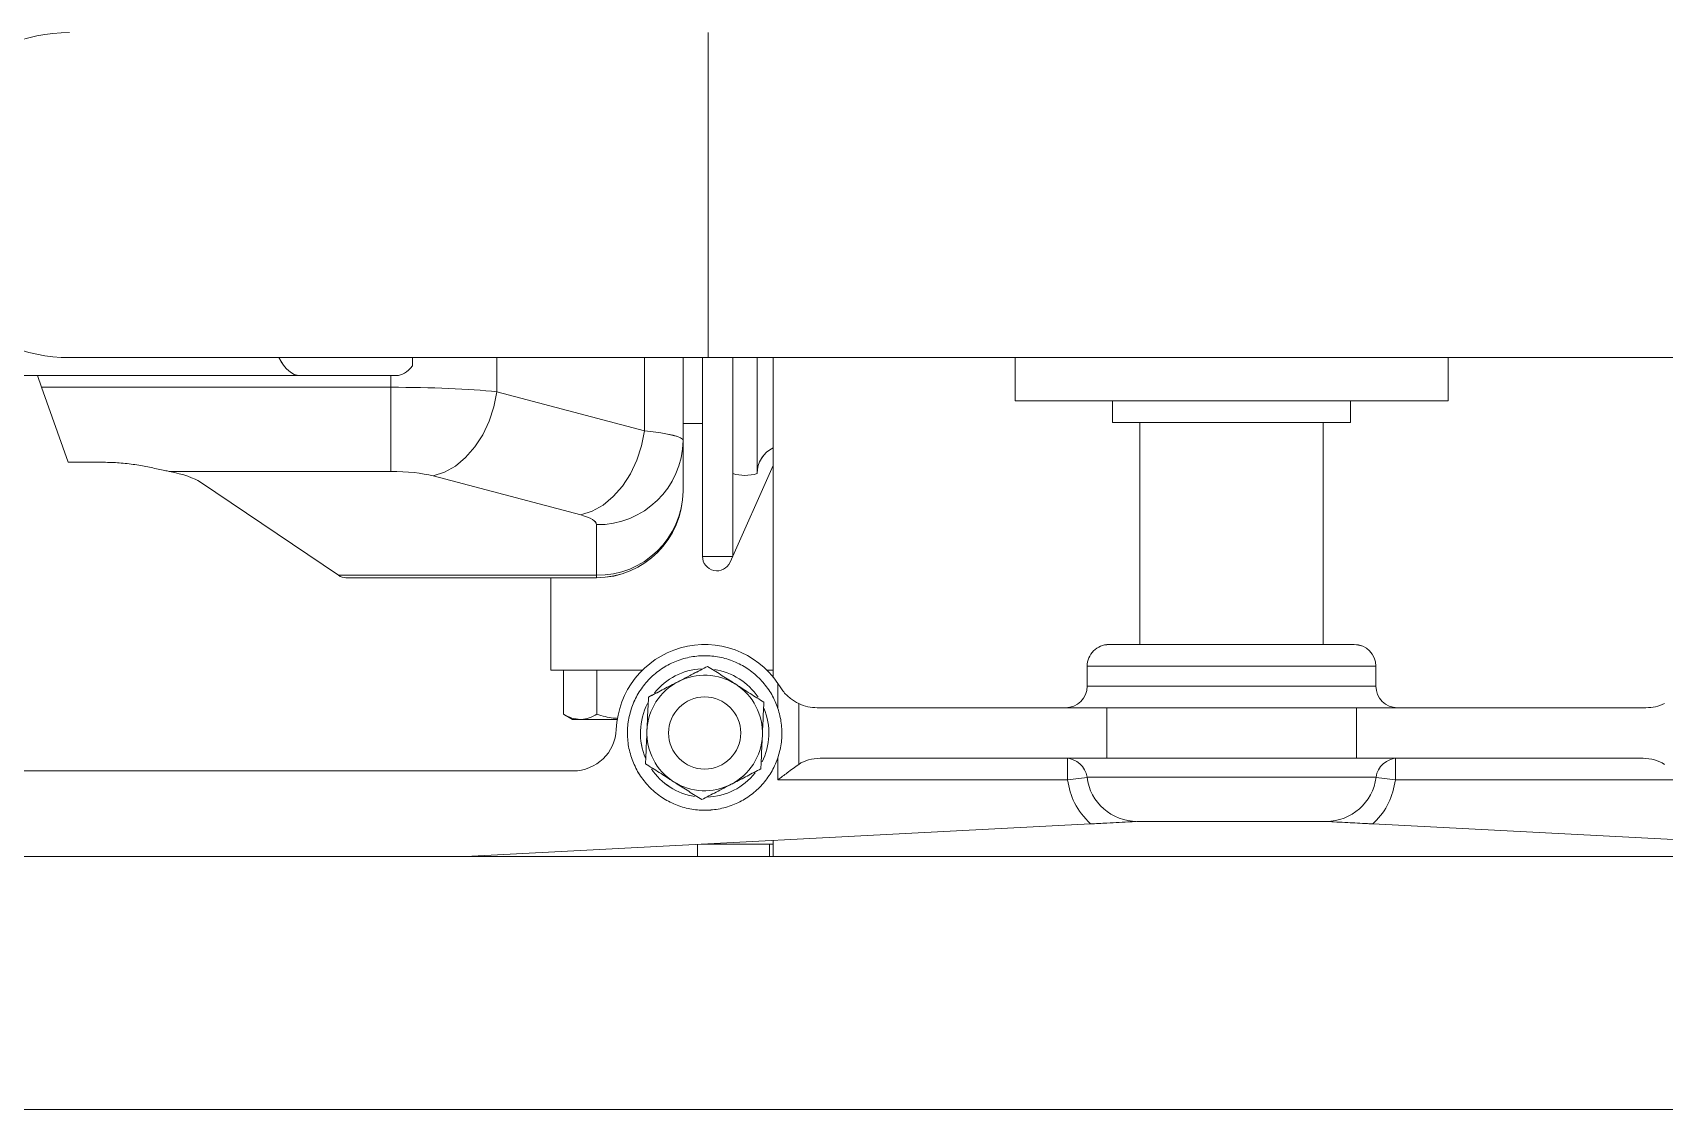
# Model space of a CAD drawing. Header units: inches. Extents: x -1851 to 6314, y -1304 to 4687.
# Drawn here: x -1573.46 to -1563.12, y 2121.94 to 2128.77 of the extents above; entities that cross this region are included whole.
import ezdxf

# ---------------------------------------------------------------- set-up
doc = ezdxf.new("R2010")
doc.units = ezdxf.units.IN
doc.header["$MEASUREMENT"] = 0
doc.layers.add('E-ARRY-TABL', color=9, linetype='Continuous')

# ---------------------------------------------------------------- blocks, each defined once
blk = doc.blocks.new('2.2.1_8 Mid Plan View')
at = {"color": 7, "linetype": 'Continuous', "lineweight": 15}
for p, q in [((-0.30061, -3.73684), (-0.30061, 2.68042)), ((26.705, -3.73684), (26.705, 2.68042)), ((-0.41544, -3.62201), (-0.41544, 2.56559)), ((26.59017, -3.62201), (26.59017, 2.56559)), ((-0.28572, -0.46404), (-0.30061, -0.18001)), ((26.71988, -0.46404), (26.705, -0.18001)), ((-0.07382, -0.29035), (-0.07382, -0.42979)), ((26.93179, -0.29035), (26.93179, -0.42979)), ((-0.26575, -0.45363), (-0.26575, -0.32202)), ((26.73986, -0.45363), (26.73986, -0.32202)), ((-0.2559, -0.47148), (-0.2559, -0.34118)), ((-0.23294, -0.33983), (-0.23294, -0.47148)), ((26.7497, -0.47148), (26.7497, -0.34118)), ((26.77267, -0.33983), (26.77267, -0.47148)), ((-0.0935, -0.62663), (-0.0935, -0.42979)), ((-0.0935, -0.42979), (-0.07382, -0.42979)), ((-0.07382, -0.62663), (-0.07382, -0.42979)), ((26.9121, -0.62663), (26.9121, -0.42979)), ((26.9121, -0.42979), (26.93179, -0.42979)), ((26.93179, -0.62663), (26.93179, -0.42979)), ((-0.21407, -0.46259), (-0.22309, -0.46259)), ((26.79153, -0.46259), (26.78251, -0.46259)), ((-0.2559, -0.47148), (-0.23294, -0.47148)), ((-0.2559, -0.58494), (-0.2559, -0.47148)), ((-0.23294, -0.47148), (-0.23294, -0.58494)), ((-0.20423, -0.47244), (-0.20423, -0.58398)), ((-0.0935, -0.47408), (-0.10335, -0.47408)), ((-0.10335, -0.58234), (-0.10335, -0.47408)), ((26.7497, -0.47148), (26.77267, -0.47148)), ((26.7497, -0.58494), (26.7497, -0.47148)), ((26.77267, -0.47148), (26.77267, -0.58494)), ((26.80138, -0.47244), (26.80138, -0.58398)), ((26.9121, -0.47408), (26.90226, -0.47408)), ((26.90226, -0.58234), (26.90226, -0.47408)), ((-0.28461, -0.48573), (-0.28463, -0.48487)), ((-0.28461, -0.57112), (-0.28461, -0.4853)), ((-0.10335, -0.48654), (-0.20423, -0.48654)), ((26.721, -0.48573), (26.72097, -0.48487)), ((26.721, -0.57112), (26.721, -0.4853)), ((26.90226, -0.48654), (26.80138, -0.48654)), ((-0.20423, -0.56988), (-0.10335, -0.56988)), ((26.80138, -0.56988), (26.90226, -0.56988)), ((-0.2559, -0.58494), (-0.23294, -0.58494)), ((-0.2559, -0.71524), (-0.2559, -0.58494)), ((-0.23294, -0.58494), (-0.23294, -0.71659)), ((-0.10335, -0.58234), (-0.0935, -0.58234)), ((26.7497, -0.58494), (26.77267, -0.58494)), ((26.7497, -0.71524), (26.7497, -0.58494)), ((26.77267, -0.58494), (26.77267, -0.71659)), ((26.90226, -0.58234), (26.9121, -0.58234)), ((-0.28572, -0.59238), (-0.30061, -0.87641)), ((26.71988, -0.59238), (26.705, -0.87641)), ((-0.22309, -0.59383), (-0.21407, -0.59383)), ((26.78251, -0.59383), (26.79153, -0.59383)), ((-0.26575, -0.7344), (-0.26575, -0.60279)), ((26.73986, -0.7344), (26.73986, -0.60279)), ((-0.0935, -0.62663), (-0.07382, -0.62663)), ((-0.07382, -0.62663), (-0.07382, -0.76607)), ((26.9121, -0.62663), (26.93179, -0.62663)), ((26.93179, -0.62663), (26.93179, -0.76607)), ((-0.25867, -0.72494), (-0.23108, -0.72494)), ((26.74694, -0.72494), (26.77453, -0.72494)), ((-0.2235, -0.73339), (-0.22193, -0.7344)), ((26.78211, -0.73339), (26.78367, -0.7344)), ((-0.30061, -0.73654), (-0.29328, -0.73654)), ((-0.21905, -0.73654), (-0.07382, -0.73654)), ((26.705, -0.73654), (26.71233, -0.73654)), ((26.705, -0.73818), (26.71061, -0.73818)), ((26.71061, -0.73818), (26.71061, -0.73654)), ((26.71061, -0.73818), (26.71061, -0.76936)), ((26.78656, -0.73654), (26.93179, -0.73654)), ((26.78981, -0.7395), (26.78981, -0.73654)), ((26.88279, -0.73654), (26.83877, -0.75615)), ((-0.12655, -0.74387), (-0.07382, -0.74387)), ((26.87906, -0.74387), (26.93179, -0.74387)), ((-0.07382, -0.75496), (-0.16416, -0.75496)), ((-0.16416, -0.75496), (-0.16416, -0.76871)), ((26.93179, -0.75496), (26.84144, -0.75496)), ((26.84144, -0.75496), (26.84144, -0.76871)), ((-0.16416, -0.76871), (-0.07382, -0.76871)), ((-0.10375, -0.76871), (-0.10375, -0.77755)), ((-0.07382, -0.76607), (-0.07382, -1.05642)), ((26.71052, -0.77099), (26.705, -0.77099)), ((26.84144, -0.76871), (26.84144, -0.76871)), ((26.84144, -0.76871), (26.93179, -0.76871)), ((26.90186, -0.76871), (26.90186, -0.77755)), ((26.93179, -0.76607), (26.93179, -1.05642)), ((-0.13451, -0.77755), (-0.11152, -0.77755)), ((-0.11152, -0.77755), (-0.07382, -0.77755)), ((26.87109, -0.77755), (26.89408, -0.77755)), ((26.89408, -0.77755), (26.93179, -0.77755)), ((-0.10713, -0.79512), (-0.08939, -0.86225)), ((26.78981, -0.83761), (26.78981, -0.79592)), ((26.89848, -0.79512), (26.91622, -0.86225)), ((26.76734, -0.80742), (26.76734, -0.82425)), ((-0.17388, -0.93077), (-0.17388, -0.81692)), ((-0.17274, -0.81692), (-0.17388, -0.81692)), ((-0.17274, -0.9342), (-0.17274, -0.81692)), ((-0.14975, -0.81692), (-0.17274, -0.81692)), ((26.78981, -0.81667), (26.76968, -0.81667)), ((26.83172, -0.93077), (26.83172, -0.81692)), ((26.83286, -0.81692), (26.83172, -0.81692)), ((26.83286, -0.9342), (26.83286, -0.81692)), ((26.85585, -0.81692), (26.83286, -0.81692)), ((-0.26164, -0.82753), (-0.26164, -1.13761)), ((-0.12762, -0.89107), (-0.14536, -0.82395)), ((26.74396, -0.82753), (26.74396, -1.13761)), ((26.76734, -0.82776), (26.76734, -0.82425)), ((26.76734, -0.82776), (26.76968, -0.83182)), ((26.87799, -0.89107), (26.86025, -0.82395)), ((26.78981, -0.83182), (26.76968, -0.83182)), ((26.83172, -0.83761), (26.78981, -0.83761)), ((-0.07762, -0.90058), (-0.07382, -0.90058)), ((26.92798, -0.90058), (26.93179, -0.90058)), ((-0.12556, -1.01105), (-0.12556, -0.91029)), ((-0.08733, -0.91029), (-0.12556, -0.91029)), ((-0.08733, -0.91029), (-0.08733, -1.06915)), ((-0.08202, -0.95162), (-0.08202, -0.90787)), ((26.88005, -1.01105), (26.88005, -0.91029)), ((26.91828, -0.91029), (26.88005, -0.91029)), ((26.91828, -0.91029), (26.91828, -1.06915)), ((26.92359, -0.95162), (26.92359, -0.90787)), ((-0.17274, -0.9342), (-0.13046, -0.99686)), ((26.83286, -0.9342), (26.87515, -0.99686)), ((-0.08202, -1.14664), (-0.08202, -0.95162)), ((26.92359, -1.14664), (26.92359, -0.95162)), ((-0.12142, -1.05699), (-0.12142, -1.04001)), ((26.88418, -1.05699), (26.88418, -1.04001)), ((-0.08733, -1.06915), (-0.12142, -1.05699)), ((26.91828, -1.06915), (26.88418, -1.05699)), ((-0.08202, -1.07104), (-0.08733, -1.06915)), ((26.92359, -1.07104), (26.91828, -1.06915))]:
    blk.add_line(p, q, dxfattribs=at)
at = {"color": 8, "linetype": 'Continuous', "lineweight": 15}
for p, q in [((-0.26461, -0.46253), (-0.26575, -0.45363)), ((-0.25594, -0.45363), (-0.26575, -0.45363)), ((26.741, -0.46253), (26.73986, -0.45363)), ((26.74966, -0.45363), (26.73986, -0.45363)), ((-0.26451, -0.46252), (-0.26451, -0.5939)), ((-0.22309, -0.46259), (-0.22309, -0.59383)), ((-0.21407, -0.59383), (-0.21407, -0.46259)), ((26.74109, -0.46252), (26.74109, -0.5939)), ((26.78251, -0.46259), (26.78251, -0.59383)), ((26.79153, -0.59383), (26.79153, -0.46259)), ((-0.26575, -0.60279), (-0.26461, -0.59389)), ((26.73986, -0.60279), (26.741, -0.59389)), ((-0.26575, -0.60279), (-0.25594, -0.60279)), ((26.73986, -0.60279), (26.74966, -0.60279)), ((-0.2555, -0.7344), (-0.26575, -0.7344)), ((-0.22193, -0.7344), (-0.23334, -0.7344)), ((26.75011, -0.7344), (26.73986, -0.7344)), ((26.78367, -0.7344), (26.77226, -0.7344)), ((0.07382, -0.76607), (-0.07382, -0.76607)), ((27.07942, -0.76607), (26.93179, -0.76607)), ((-0.07382, -0.79512), (-0.10713, -0.79512)), ((26.93179, -0.79512), (26.89848, -0.79512)), ((-0.08939, -0.86225), (-0.07382, -0.86225)), ((26.91622, -0.86225), (26.93179, -0.86225)), ((-0.08202, -0.91029), (-0.08733, -0.91029)), ((26.92359, -0.91029), (26.91828, -0.91029))]:
    blk.add_line(p, q, dxfattribs=at)
at = {"color": 7, "linetype": 'Continuous', "lineweight": 15, "flags": 128}
for points in [[(-0.10713, -0.79512), (-0.11391, -0.7964), (-0.12048, -0.79852), (-0.12664, -0.80144), (-0.1322, -0.80504), (-0.13698, -0.80923), (-0.14085, -0.81388), (-0.14367, -0.81883), (-0.14536, -0.82395)], [(26.89848, -0.79512), (26.8917, -0.7964), (26.88513, -0.79852), (26.87896, -0.80144), (26.87341, -0.80504), (26.86862, -0.80923), (26.86476, -0.81388), (26.86194, -0.81883), (26.86025, -0.82395)], [(-0.08939, -0.86225), (-0.09617, -0.86352), (-0.10274, -0.86565), (-0.1089, -0.86856), (-0.11446, -0.87217), (-0.11924, -0.87636), (-0.1231, -0.881), (-0.12592, -0.88596), (-0.12762, -0.89107)], [(26.91622, -0.86225), (26.90944, -0.86352), (26.90287, -0.86565), (26.89671, -0.86856), (26.89115, -0.87217), (26.88637, -0.87636), (26.8825, -0.881), (26.87968, -0.88596), (26.87799, -0.89107)]]:
    blk.add_lwpolyline(points, dxfattribs=at)
at = {"color": 7, "linetype": 'Continuous', "lineweight": 15}
for centre in [(-0.24442, -0.76771), (26.76119, -0.76771)]:
    blk.add_circle(centre, 0.0164, dxfattribs=at)
for centre, radius, start, end in [((-0.21325, -0.33983), 0.01968, 154.88049, 180), ((26.79235, -0.33983), 0.01968, 154.88049, 180), ((-0.26575, -0.45275), 0.00984, 277.18076, 0), ((-0.22309, -0.45275), 0.00984, 180, 270), ((26.73986, -0.45275), 0.00984, 277.18076, 0), ((26.78251, -0.45275), 0.00984, 180, 270), ((-0.26164, -0.4853), 0.02297, 97.18076, 180), ((-0.21407, -0.47244), 0.00984, 0, 90), ((26.74396, -0.4853), 0.02297, 97.18076, 180), ((26.79153, -0.47244), 0.00984, 0, 90), ((-0.26164, -0.57112), 0.02297, 180, 262.81924), ((26.74396, -0.57112), 0.02297, 180, 262.81924), ((-0.21407, -0.58398), 0.00984, 270, 0), ((26.79153, -0.58398), 0.00984, 270, 0), ((-0.26575, -0.60367), 0.00984, 0, 82.81924), ((-0.22309, -0.60367), 0.00984, 90, 180), ((26.73986, -0.60367), 0.00984, 0, 82.81924), ((26.78251, -0.60367), 0.00984, 90, 180), ((-0.21325, -0.71659), 0.01968, 180, 205.11951), ((26.79235, -0.71659), 0.01968, 180, 205.11951), ((-0.24442, -0.76771), 0.0351, 98.18288, 109.43288), ((-0.24442, -0.76771), 0.0351, 86.93288, 98.18288), ((-0.24442, -0.76771), 0.0351, 75.68288, 86.93288), ((-0.24442, -0.76771), 0.0351, 64.43288, 75.68288), ((26.76119, -0.76771), 0.0351, 98.18288, 109.43288), ((26.76119, -0.76771), 0.0351, 86.93288, 98.18288), ((26.76119, -0.76771), 0.0351, 75.68288, 86.93288), ((26.76119, -0.76771), 0.0351, 64.43288, 75.68288), ((-0.24442, -0.76771), 0.0351, 131.93288, 143.18288), ((-0.24442, -0.76771), 0.0351, 120.68288, 131.93288), ((-0.24442, -0.76771), 0.02625, 92.55788, 152.55788), ((-0.24442, -0.76771), 0.0351, 109.43288, 120.68288), ((-0.24442, -0.76771), 0.0292, 92.55788, 116.79583), ((-0.24442, -0.76771), 0.0292, 67.40745, 92.55788), ((-0.24442, -0.76771), 0.02625, 32.55788, 92.55788), ((-0.24442, -0.76771), 0.04019, 272.35528, 55.98004), ((-0.24442, -0.76771), 0.0351, 53.18288, 64.43288), ((-0.24442, -0.76771), 0.0351, 41.93288, 53.18288), ((-0.12655, -0.73075), 0.01312, 270, 333.81634), ((26.76119, -0.76771), 0.0351, 131.93288, 143.18288), ((26.76119, -0.76771), 0.0351, 120.68288, 131.93288), ((26.76119, -0.76771), 0.02625, 92.55788, 152.55788), ((26.76119, -0.76771), 0.0351, 109.43288, 120.68288), ((26.76119, -0.76771), 0.0292, 92.55788, 116.79583), ((26.76119, -0.76771), 0.0292, 67.40745, 92.55788), ((26.76119, -0.76771), 0.02625, 32.55788, 92.55788), ((26.76119, -0.76771), 0.04019, 272.35528, 55.98004), ((26.76119, -0.76771), 0.0351, 53.18288, 64.43288), ((26.76119, -0.76771), 0.0351, 41.93288, 53.18288), ((26.87906, -0.73075), 0.01312, 270, 333.81634), ((-0.24442, -0.76771), 0.0351, 143.18288, 154.43288), ((-0.24442, -0.76771), 0.0292, 128.30288, 177.95703), ((-0.24442, -0.76771), 0.0292, 8.73124, 56.20839), ((-0.24442, -0.76771), 0.0351, 30.68288, 41.93288), ((-0.10766, -0.74942), 0.01968, 163.6403, 196.3597), ((26.76119, -0.76771), 0.0351, 143.18288, 154.43288), ((26.76119, -0.76771), 0.0292, 128.30288, 177.95703), ((26.76119, -0.76771), 0.0292, 8.73124, 56.20839), ((26.76119, -0.76771), 0.0351, 30.68288, 41.93288), ((26.89794, -0.74942), 0.01968, 163.6403, 196.3597), ((-0.24442, -0.76771), 0.0351, 154.43288, 165.68288), ((-0.24442, -0.76771), 0.02625, 152.55788, 212.55788), ((-0.24442, -0.76771), 0.02625, 332.55788, 32.55788), ((-0.24442, -0.76771), 0.0351, 19.43288, 30.68288), ((-0.24442, -0.76771), 0.0351, 8.18288, 19.43288), ((26.76119, -0.76771), 0.0351, 154.43288, 165.68288), ((26.76119, -0.76771), 0.02625, 152.55788, 212.55788), ((26.76119, -0.76771), 0.02625, 332.55788, 32.55788), ((26.76119, -0.76771), 0.0351, 19.43288, 30.68288), ((26.76119, -0.76771), 0.0351, 8.18288, 19.43288), ((26.84144, -0.76215), 0.00656, 114.01515, 270), ((-0.24442, -0.76771), 0.0351, 165.68288, 176.93288), ((-0.24442, -0.76771), 0.0351, 356.93288, 8.18288), ((26.76119, -0.76771), 0.0351, 165.68288, 176.93288), ((26.76119, -0.76771), 0.0351, 356.93288, 8.18288), ((-0.24442, -0.76771), 0.0351, 176.93288, 188.18288), ((-0.24442, -0.76771), 0.0292, 308.65468, 356.95295), ((-0.24442, -0.76771), 0.0351, 345.68288, 356.93288), ((26.76119, -0.76771), 0.0351, 176.93288, 188.18288), ((26.76119, -0.76771), 0.0292, 308.65468, 356.95295), ((26.76119, -0.76771), 0.0351, 345.68288, 356.93288), ((-0.24442, -0.76771), 0.0351, 188.18288, 199.43288), ((-0.24442, -0.76771), 0.0292, 188.9922, 236.0844), ((-0.24442, -0.76771), 0.0351, 334.43288, 345.68288), ((-0.13451, -0.81692), 0.03937, 90, 180), ((-0.13391, -0.81638), 0.03884, 90.88733, 180.79366), ((-0.11092, -0.81638), 0.03884, 90.88733, 180.79366), ((26.76119, -0.76771), 0.0351, 188.18288, 199.43288), ((26.76119, -0.76771), 0.0292, 188.9922, 236.0844), ((26.76119, -0.76771), 0.0351, 334.43288, 345.68288), ((26.87109, -0.81692), 0.03937, 90, 180), ((26.8717, -0.81638), 0.03884, 90.88733, 180.79366), ((26.89469, -0.81638), 0.03884, 90.88733, 180.79366), ((-0.24442, -0.76771), 0.0351, 199.43288, 210.68288), ((-0.24442, -0.76771), 0.0351, 210.68288, 221.93288), ((-0.24442, -0.76771), 0.02625, 212.55788, 272.55788), ((-0.24442, -0.76771), 0.02625, 272.55788, 332.55788), ((-0.24442, -0.76771), 0.0351, 323.18288, 334.43288), ((26.76119, -0.76771), 0.0351, 199.43288, 210.68288), ((26.76119, -0.76771), 0.0351, 210.68288, 221.93288), ((26.76119, -0.76771), 0.02625, 212.55788, 272.55788), ((26.76119, -0.76771), 0.02625, 272.55788, 332.55788), ((26.76119, -0.76771), 0.0351, 323.18288, 334.43288), ((-0.24442, -0.76771), 0.0351, 221.93288, 233.18288), ((-0.24442, -0.76771), 0.0351, 311.93288, 323.18288), ((26.76119, -0.76771), 0.0351, 221.93288, 233.18288), ((26.76119, -0.76771), 0.0351, 311.93288, 323.18288), ((-0.24442, -0.76771), 0.0351, 233.18288, 244.43288), ((-0.24442, -0.76771), 0.0351, 244.43288, 255.68288), ((-0.24442, -0.76771), 0.0292, 246.87351, 297.22169), ((-0.24442, -0.76771), 0.0351, 278.18288, 289.43288), ((-0.24442, -0.76771), 0.0351, 289.43288, 300.68288), ((-0.24442, -0.76771), 0.0351, 300.68288, 311.93288), ((26.76119, -0.76771), 0.0351, 233.18288, 244.43288), ((26.76119, -0.76771), 0.0351, 244.43288, 255.68288), ((26.76119, -0.76771), 0.0292, 246.87351, 297.22169), ((26.76119, -0.76771), 0.0351, 278.18288, 289.43288), ((26.76119, -0.76771), 0.0351, 289.43288, 300.68288), ((26.76119, -0.76771), 0.0351, 300.68288, 311.93288), ((-0.24196, -0.82753), 0.01968, 92.35528, 180), ((-0.24442, -0.76771), 0.0351, 255.68288, 266.93288), ((-0.24442, -0.76771), 0.0351, 266.93288, 278.18288), ((26.76365, -0.82753), 0.01968, 92.35528, 180), ((26.76119, -0.76771), 0.0351, 255.68288, 266.93288), ((26.76119, -0.76771), 0.0351, 266.93288, 278.18288), ((0, -1.05642), 0.07382, 180, 0), ((27.00561, -1.05642), 0.07382, 180, 0)]:
    blk.add_arc(centre, radius, start, end, dxfattribs=at)
for centre, major_axis, ratio, start_param, end_param in [((-0.26575, -0.34118), (0, 0.01395), 0.70539, 4.712389, 5.481174), ((26.73986, -0.34118), (0, 0.01395), 0.70539, 4.712389, 5.481174), ((-0.26575, -0.71524), (0, 0.01395), 0.70539, 3.943604, 4.712389), ((26.73986, -0.71524), (0, 0.01395), 0.70539, 3.943604, 4.712389), ((-0.11152, -0.84317), (0, 0.06562), 0.09834, 5.533966, 6.283185), ((26.89408, -0.84317), (0, 0.06562), 0.09834, 5.533966, 6.283185), ((-0.14975, -0.84317), (0, 0.02625), 0.24585, 5.533966, 6.283185), ((26.85585, -0.84317), (0, 0.02625), 0.24585, 5.533966, 6.283185), ((-0.09378, -0.91029), (0, 0.06562), 0.09834, 4.712389, 5.533966), ((26.91183, -0.91029), (0, 0.06562), 0.09834, 4.712389, 5.533966), ((-0.13201, -0.91029), (0, 0.02625), 0.24585, 4.712389, 5.533966), ((26.8736, -0.91029), (0, 0.02625), 0.24585, 4.712389, 5.533966), ((-0.04921, -0.90787), (0.03281, 0), 0.444444, 2.617994, 3.141593), ((26.95639, -0.90787), (0.03281, 0), 0.444444, 2.617994, 3.141593), ((-0.13451, -0.93077), (0.03937, 0), 0.364309, 3.141593, 3.382662), ((26.87109, -0.93077), (0.03937, 0), 0.364309, 3.141593, 3.382662), ((-0.04921, -0.95162), (0.03281, 0), 0.444444, 3.141593, 3.864327), ((26.95639, -0.95162), (0.03281, 0), 0.444444, 3.141593, 3.864327), ((-0.13432, -1.04001), (0, 0.04593), 0.24585, 5.394785, 5.93382), ((26.87128, -1.04001), (0, 0.04593), 0.24585, 5.394785, 5.93382)]:
    blk.add_ellipse(centre, major_axis=major_axis, ratio=ratio, start_param=start_param, end_param=end_param, dxfattribs=at)
for points, knots in [([(-0.28572, -0.46404), (-0.28549, -0.46378), (-0.28277, -0.46086), (-0.27649, -0.45608), (-0.26933, -0.45445), (-0.26575, -0.45363)], [0, 0, 0, 0, 0.045613, 0.522765, 1, 1, 1, 1]), ([(26.71988, -0.46404), (26.72012, -0.46378), (26.72284, -0.46086), (26.72912, -0.45608), (26.73628, -0.45445), (26.73986, -0.45363)], [0, 0, 0, 0, 0.045613, 0.522765, 1, 1, 1, 1]), ([(-0.28463, -0.48487), (-0.28471, -0.4834), (-0.28487, -0.48041), (-0.28518, -0.47435), (-0.28548, -0.46876), (-0.28568, -0.46483), (-0.28572, -0.46404)], [0, 0, 0, 0, 0.238972, 0.483667, 0.895277, 1, 1, 1, 1]), ([(26.72097, -0.48487), (26.7209, -0.4834), (26.72074, -0.48041), (26.72042, -0.47435), (26.72013, -0.46876), (26.71992, -0.46483), (26.71988, -0.46404)], [0, 0, 0, 0, 0.238972, 0.483667, 0.895277, 1, 1, 1, 1]), ([(-0.28572, -0.59238), (-0.28559, -0.58985), (-0.28525, -0.58332), (-0.28489, -0.57642), (-0.28468, -0.57238), (-0.28463, -0.57155)], [0, 0, 0, 0, 0.334113, 0.862931, 1, 1, 1, 1]), ([(26.71988, -0.59238), (26.72002, -0.58985), (26.72036, -0.58332), (26.72072, -0.57642), (26.72093, -0.57238), (26.72097, -0.57155)], [0, 0, 0, 0, 0.334113, 0.862931, 1, 1, 1, 1]), ([(-0.26575, -0.60279), (-0.26937, -0.602), (-0.27696, -0.60034), (-0.28271, -0.59511), (-0.28572, -0.59238)], [0, 0, 0, 0, 0.477569, 1, 1, 1, 1]), ([(26.73986, -0.60279), (26.73624, -0.602), (26.72865, -0.60034), (26.72289, -0.59511), (26.71988, -0.59238)], [0, 0, 0, 0, 0.477569, 1, 1, 1, 1]), ([(-0.25867, -0.72494), (-0.25992, -0.72668), (-0.2621, -0.72972), (-0.26465, -0.73299), (-0.26574, -0.73438), (-0.26575, -0.7344)], [0, 0, 0, 0, 0.567676, 0.996223, 1, 1, 1, 1]), ([(-0.23108, -0.72494), (-0.23037, -0.72623), (-0.22896, -0.72881), (-0.22608, -0.7317), (-0.22411, -0.73299), (-0.2235, -0.73339)], [0, 0, 0, 0, 0.40927, 0.81718, 1, 1, 1, 1]), ([(26.74694, -0.72494), (26.74569, -0.72668), (26.74351, -0.72972), (26.74096, -0.73299), (26.73987, -0.73438), (26.73986, -0.7344)], [0, 0, 0, 0, 0.567676, 0.996223, 1, 1, 1, 1]), ([(26.77453, -0.72494), (26.77524, -0.72623), (26.77664, -0.72881), (26.77953, -0.7317), (26.7815, -0.73299), (26.78211, -0.73339)], [0, 0, 0, 0, 0.40927, 0.81718, 1, 1, 1, 1]), ([(-0.26073, -0.74216), (-0.25946, -0.74211), (-0.25452, -0.74189), (-0.2494, -0.74166), (-0.24559, -0.74149)], [0, 0, 0, 0, 0.257551, 1, 1, 1, 1]), ([(-0.24559, -0.74149), (-0.24421, -0.74143), (-0.23909, -0.7412), (-0.2341, -0.74097), (-0.23045, -0.74081)], [0, 0, 0, 0, 0.268634, 1, 1, 1, 1]), ([(-0.23045, -0.74081), (-0.22913, -0.74289), (-0.22646, -0.74707), (-0.22369, -0.7514), (-0.2223, -0.75358)], [0, 0, 0, 0, 0.495458, 1, 1, 1, 1]), ([(26.74488, -0.74216), (26.74615, -0.74211), (26.75108, -0.74189), (26.75621, -0.74166), (26.76002, -0.74149)], [0, 0, 0, 0, 0.257551, 1, 1, 1, 1]), ([(26.76002, -0.74149), (26.76139, -0.74143), (26.76652, -0.7412), (26.77151, -0.74097), (26.77515, -0.74081)], [0, 0, 0, 0, 0.268634, 1, 1, 1, 1]), ([(26.77515, -0.74081), (26.77648, -0.74289), (26.77915, -0.74707), (26.78191, -0.7514), (26.78331, -0.75358)], [0, 0, 0, 0, 0.495458, 1, 1, 1, 1]), ([(-0.26771, -0.75561), (-0.26755, -0.75529), (-0.26629, -0.75288), (-0.26393, -0.74833), (-0.2618, -0.74423), (-0.26073, -0.74216)], [0, 0, 0, 0, 0.070086, 0.530782, 1, 1, 1, 1]), ([(26.73789, -0.75561), (26.73806, -0.75529), (26.73931, -0.75288), (26.74168, -0.74833), (26.7438, -0.74423), (26.74488, -0.74216)], [0, 0, 0, 0, 0.070086, 0.530782, 1, 1, 1, 1]), ([(-0.2747, -0.76906), (-0.27356, -0.76688), (-0.27127, -0.76247), (-0.26891, -0.75791), (-0.26771, -0.75561)], [0, 0, 0, 0, 0.495458, 1, 1, 1, 1]), ([(-0.2223, -0.75358), (-0.2221, -0.75389), (-0.22064, -0.75618), (-0.21788, -0.7605), (-0.2154, -0.76439), (-0.21414, -0.76636)], [0, 0, 0, 0, 0.070086, 0.530782, 1, 1, 1, 1]), ([(26.73091, -0.76906), (26.73204, -0.76688), (26.73433, -0.76247), (26.7367, -0.75791), (26.73789, -0.75561)], [0, 0, 0, 0, 0.495458, 1, 1, 1, 1]), ([(26.78331, -0.75358), (26.7835, -0.75389), (26.78497, -0.75618), (26.78773, -0.7605), (26.79021, -0.76439), (26.79146, -0.76636)], [0, 0, 0, 0, 0.070086, 0.530782, 1, 1, 1, 1]), ([(-0.26654, -0.78183), (-0.26673, -0.78153), (-0.2682, -0.77924), (-0.27096, -0.77491), (-0.27344, -0.77102), (-0.2747, -0.76906)], [0, 0, 0, 0, 0.070086, 0.530782, 1, 1, 1, 1]), ([(-0.21414, -0.76636), (-0.21528, -0.76854), (-0.21757, -0.77295), (-0.21993, -0.7775), (-0.22113, -0.7798)], [0, 0, 0, 0, 0.495458, 1, 1, 1, 1]), ([(26.73907, -0.78183), (26.73887, -0.78153), (26.73741, -0.77924), (26.73465, -0.77491), (26.73216, -0.77102), (26.73091, -0.76906)], [0, 0, 0, 0, 0.070086, 0.530782, 1, 1, 1, 1]), ([(26.79146, -0.76636), (26.79033, -0.76854), (26.78804, -0.77295), (26.78567, -0.7775), (26.78448, -0.7798)], [0, 0, 0, 0, 0.495458, 1, 1, 1, 1]), ([(-0.25839, -0.7946), (-0.25971, -0.79253), (-0.26238, -0.78834), (-0.26515, -0.78402), (-0.26654, -0.78183)], [0, 0, 0, 0, 0.495458, 1, 1, 1, 1]), ([(-0.22113, -0.7798), (-0.22129, -0.78012), (-0.22255, -0.78254), (-0.22491, -0.78709), (-0.22704, -0.79118), (-0.22811, -0.79325)], [0, 0, 0, 0, 0.070086, 0.530782, 1, 1, 1, 1]), ([(26.74722, -0.7946), (26.7459, -0.79253), (26.74322, -0.78834), (26.74046, -0.78402), (26.73907, -0.78183)], [0, 0, 0, 0, 0.495458, 1, 1, 1, 1]), ([(26.78448, -0.7798), (26.78431, -0.78012), (26.78306, -0.78254), (26.7807, -0.78709), (26.77857, -0.79118), (26.7775, -0.79325)], [0, 0, 0, 0, 0.070086, 0.530782, 1, 1, 1, 1]), ([(-0.24325, -0.79393), (-0.24187, -0.79387), (-0.23675, -0.79364), (-0.23176, -0.79342), (-0.22811, -0.79325)], [0, 0, 0, 0, 0.268634, 1, 1, 1, 1]), ([(26.76236, -0.79393), (26.76373, -0.79387), (26.76886, -0.79364), (26.77385, -0.79342), (26.7775, -0.79325)], [0, 0, 0, 0, 0.268634, 1, 1, 1, 1]), ([(-0.25839, -0.7946), (-0.25712, -0.79455), (-0.25218, -0.79433), (-0.24705, -0.7941), (-0.24325, -0.79393)], [0, 0, 0, 0, 0.257551, 1, 1, 1, 1]), ([(26.74722, -0.7946), (26.74849, -0.79455), (26.75343, -0.79433), (26.75855, -0.7941), (26.76236, -0.79393)], [0, 0, 0, 0, 0.257551, 1, 1, 1, 1]), ([(26.76968, -0.81667), (26.76897, -0.81422), (26.76808, -0.81114), (26.76786, -0.80796), (26.76782, -0.80731)], [0, 0, 0, 0, 0.797157, 1, 1, 1, 1]), ([(26.76734, -0.82425), (26.76734, -0.82407), (26.76736, -0.82271), (26.76787, -0.82014), (26.76907, -0.81783), (26.76968, -0.81667)], [0, 0, 0, 0, 0.070086, 0.530782, 1, 1, 1, 1]), ([(26.76968, -0.83182), (26.76903, -0.83059), (26.7677, -0.82811), (26.76746, -0.82554), (26.76734, -0.82425)], [0, 0, 0, 0, 0.495458, 1, 1, 1, 1]), ([(-0.12142, -1.04001), (-0.12149, -1.03763), (-0.12161, -1.03279), (-0.12257, -1.0258), (-0.12382, -1.01917), (-0.12489, -1.01434), (-0.12542, -1.01175), (-0.12556, -1.01105)], [0, 0, 0, 0, 0.225619, 0.458408, 0.683808, 0.914596, 1, 1, 1, 1]), ([(26.88418, -1.04001), (26.88412, -1.03763), (26.88399, -1.03279), (26.88304, -1.0258), (26.88178, -1.01917), (26.88072, -1.01434), (26.88019, -1.01175), (26.88005, -1.01105)], [0, 0, 0, 0, 0.225619, 0.458408, 0.683808, 0.914596, 1, 1, 1, 1])]:
    blk.add_open_spline(points, degree=3, knots=knots, dxfattribs=at)

msp = doc.modelspace()

# ---------------------------------------------------------------- block references
at = {"layer": 'E-ARRY-TABL', "xscale": -13.95298604562408, "yscale": 13.95298604562408, "zscale": 13.95298604562408, "rotation": 270}
for p in [(-1558.49, 2127.74039), (-1558.49, 1750.93154)]:
    msp.add_blockref('2.2.1_8 Mid Plan View', p, dxfattribs=at)

doc.saveas('drawing.dxf')
